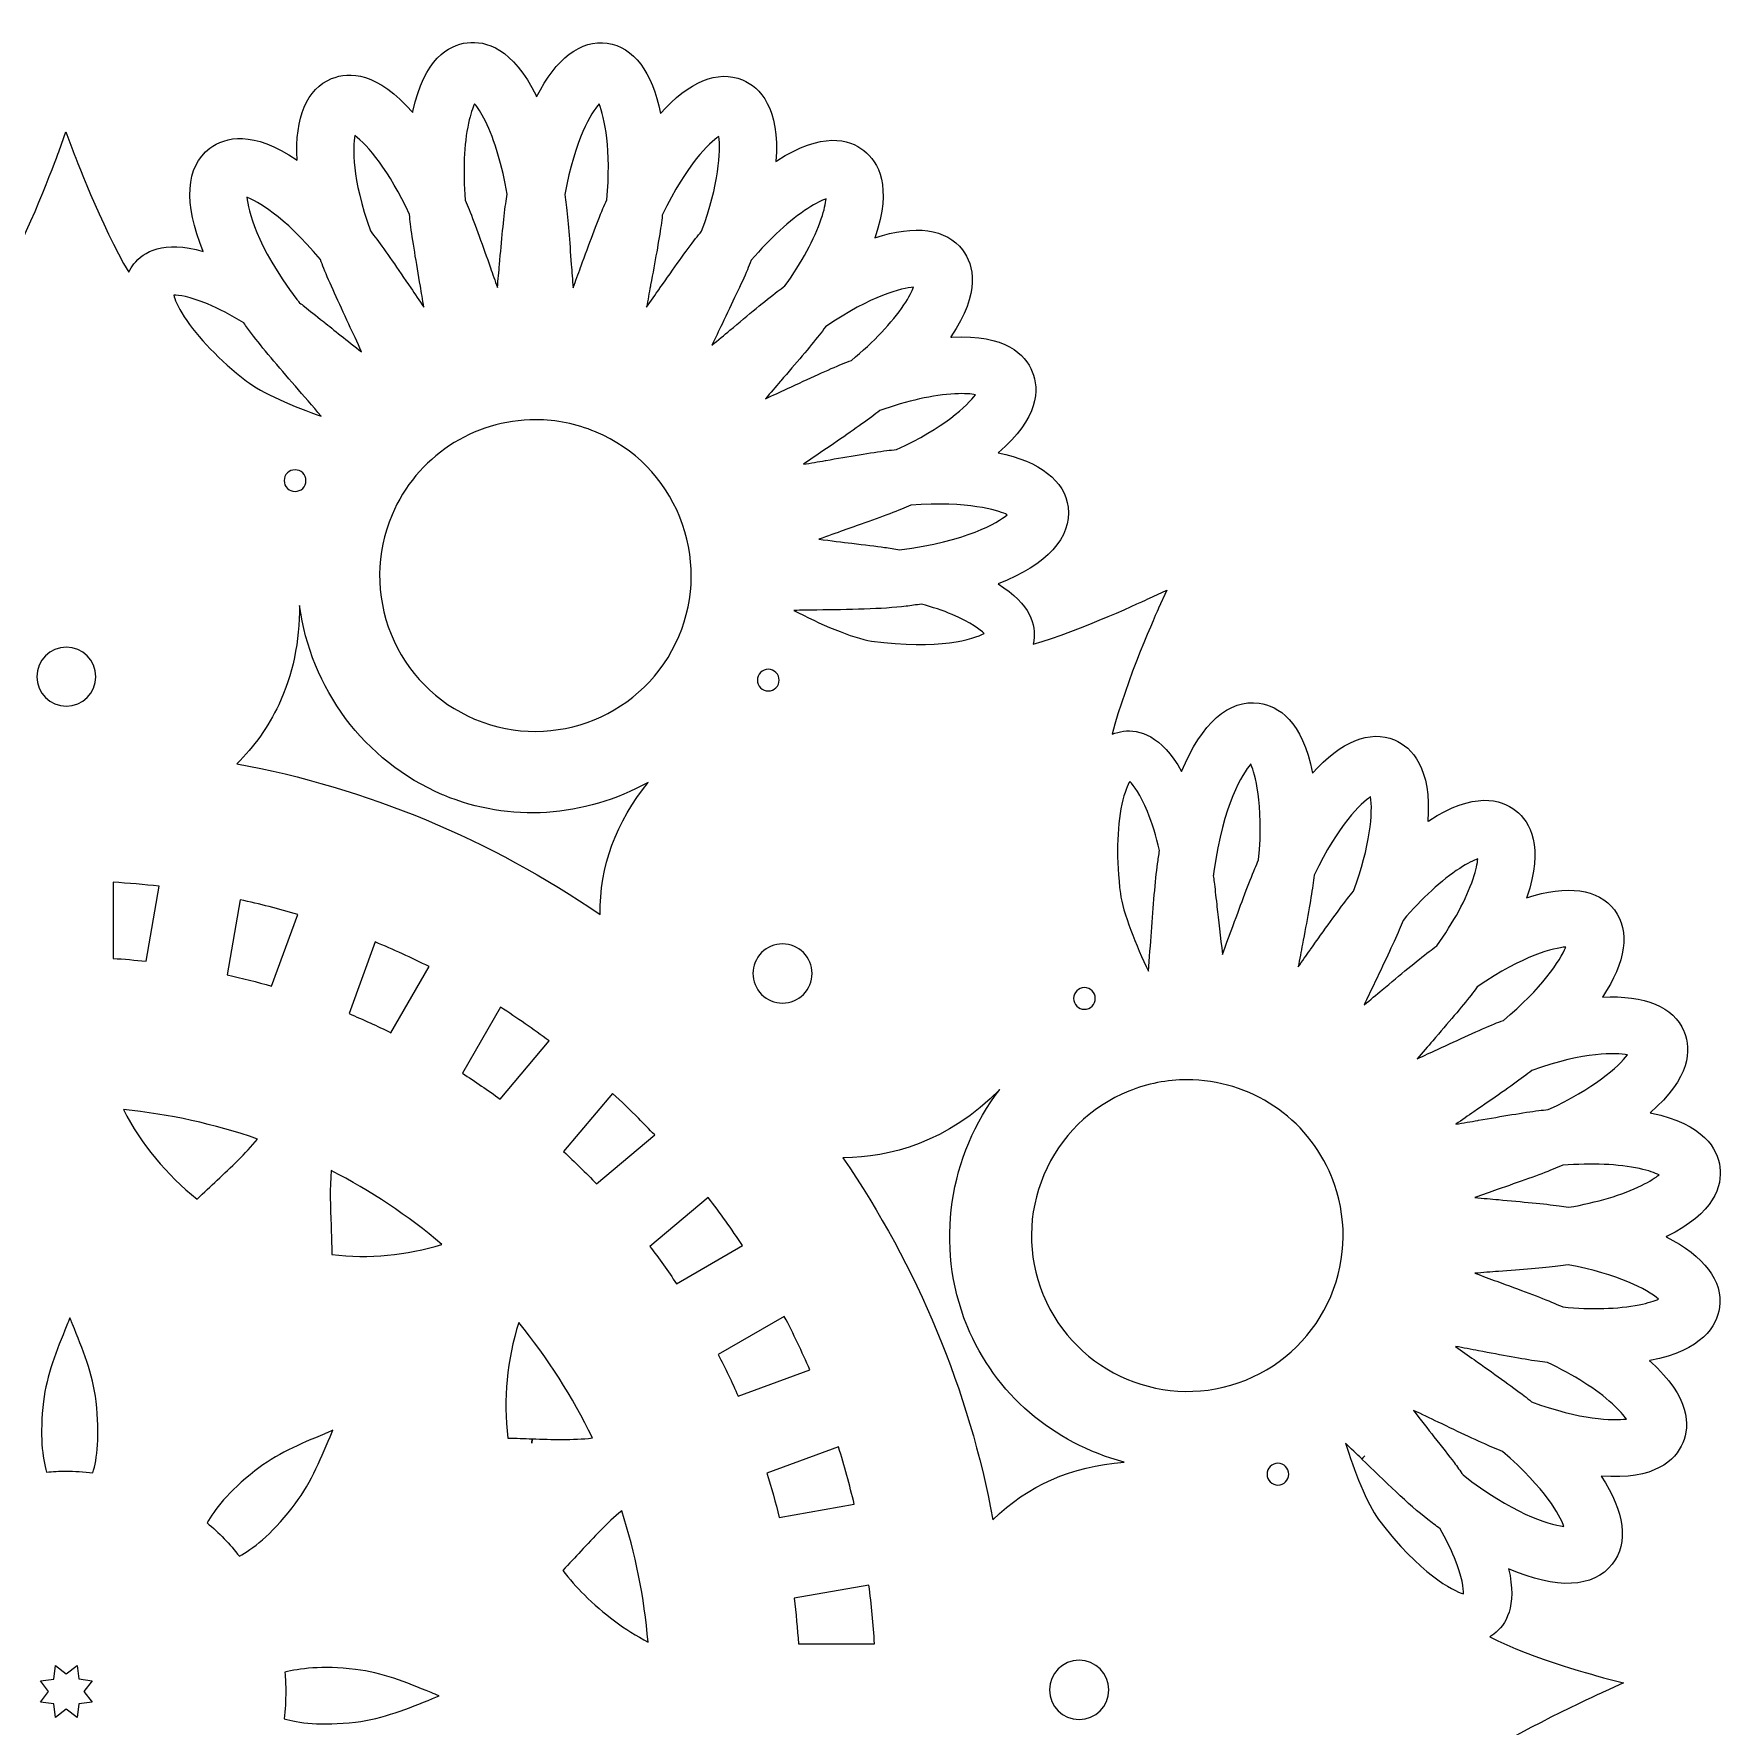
# Model space of a CAD drawing. Header units: millimetres. Extents: x 107 to 801, y -102 to 972.
# Drawn here: x 212.8 to 311.7, y 685.2 to 784.1 of the extents above; entities that cross this region are included whole.
import ezdxf

# ---------------------------------------------------------------- set-up
doc = ezdxf.new("R2010")
doc.units = ezdxf.units.MM
doc.header["$MEASUREMENT"] = 0
doc.layers.add('Layer 13 copy', color=7, linetype='Continuous')

msp = doc.modelspace()

# ---------------------------------------------------------------- linework, layer by layer
at = {"layer": 'Layer 13 copy', "lineweight": 0}
msp.add_lwpolyline([(216.248, 686.553), (215.464, 686.45), (215.36, 685.665), (214.732, 686.147), (214.104, 685.665), (214, 686.451), (213.216, 686.553), (213.699, 687.181), (213.216, 687.809), (214, 687.911), (214.104, 688.697), (214.731, 688.215), (215.36, 688.697), (215.464, 687.912), (216.248, 687.809), (215.765, 687.18), (216.248, 686.553)], dxfattribs=at)
for points, knots in [([(308.314, 713.771), (308.325, 713.777), (308.335, 713.782), (308.346, 713.787), (311.168, 715.171), (311.601, 716.754), (311.467, 717.839), (311.333, 718.923), (310.528, 720.353), (307.455, 721.009), (307.432, 721.014), (307.409, 721.019), (307.385, 721.024), (309.755, 723.068), (309.791, 724.712), (309.377, 725.752), (309.377, 725.752), (309.358, 725.801), (309.358, 725.801), (308.759, 727.226), (307.073, 727.921), (304.59, 727.782), (305.977, 729.846), (306.23, 731.645), (305.295, 732.883), (304.355, 734.129), (302.542, 734.376), (300.161, 733.594), (300.165, 733.606), (300.169, 733.617), (300.173, 733.629), (301.19, 736.604), (300.377, 738.029), (299.516, 738.701), (298.654, 739.373), (297.073, 739.816), (294.435, 738.105), (294.415, 738.092), (294.396, 738.079), (294.376, 738.066), (294.607, 741.201), (293.462, 742.387), (292.427, 742.826), (290.99, 743.434), (289.299, 742.743), (287.628, 740.878), (287.041, 743.97), (285.626, 744.819), (284.513, 744.974), (282.746, 745.223), (281.148, 743.809), (279.976, 740.986), (278.783, 743.114), (277.485, 743.451), (276.579, 743.339), (276.348, 743.31), (276.125, 743.25), (275.914, 743.159), (276.696, 746.251), (278.608, 750.492), (278.628, 750.537), (278.628, 750.537), (279.107, 751.596), (279.107, 751.596), (279.107, 751.596), (278.057, 751.098), (278.057, 751.098), (278.015, 751.078), (274.01, 749.185), (271.294, 748.433), (271.31, 748.504), (271.323, 748.575), (271.333, 748.647), (271.454, 749.508), (271.171, 750.756), (269.243, 751.953), (272.105, 753.08), (273.554, 754.661), (273.335, 756.436), (273.144, 757.985), (271.7, 759.105), (269.249, 759.619), (271.633, 761.673), (271.661, 763.322), (271.239, 764.364), (270.831, 765.376), (269.682, 766.551), (266.542, 766.389), (266.517, 766.387), (266.492, 766.386), (266.467, 766.385), (266.473, 766.393), (266.479, 766.402), (266.485, 766.411), (268.237, 769.02), (267.821, 770.608), (267.162, 771.481), (266.22, 772.727), (264.408, 772.974), (262.029, 772.193), (262.033, 772.204), (262.037, 772.215), (262.04, 772.226), (263.058, 775.201), (262.244, 776.627), (261.383, 777.299), (260.522, 777.971), (258.941, 778.414), (256.303, 776.703), (256.283, 776.69), (256.264, 776.677), (256.244, 776.664), (256.474, 779.799), (255.323, 780.987), (254.282, 781.428), (252.846, 782.029), (251.156, 781.333), (249.488, 779.467), (249.01, 781.907), (247.917, 783.358), (246.38, 783.572), (244.833, 783.788), (243.378, 782.68), (242.247, 780.444), (242.242, 780.455), (242.236, 780.466), (242.231, 780.477), (240.845, 783.304), (239.262, 783.735), (238.18, 783.599), (237.095, 783.466), (235.665, 782.661), (235.009, 779.586), (235.004, 779.563), (234.999, 779.539), (234.994, 779.516), (232.941, 781.896), (231.293, 781.925), (230.251, 781.503), (228.804, 780.918), (228.097, 779.233), (228.234, 776.733), (225.633, 778.504), (224.032, 778.104), (223.135, 777.427), (221.712, 776.353), (221.579, 774.223), (222.747, 771.398), (220.399, 772.06), (219.243, 771.38), (218.682, 770.661), (218.564, 770.511), (218.466, 770.35), (218.387, 770.178), (216.785, 772.858), (215.126, 777.246), (215.108, 777.292), (215.108, 777.292), (214.699, 778.381), (214.699, 778.381), (214.699, 778.381), (214.307, 777.286), (214.307, 777.286), (214.291, 777.241), (212.762, 772.995), (211.347, 770.518), (211.307, 770.582), (211.265, 770.644), (211.219, 770.704), (210.695, 771.399), (209.612, 772.081), (207.403, 771.564), (208.63, 774.385), (208.537, 776.527), (207.127, 777.628), (205.897, 778.588), (204.084, 778.358), (201.987, 776.989), (202.22, 780.127), (201.074, 781.313), (200.039, 781.752), (199.033, 782.178), (197.392, 782.197), (195.285, 779.862), (195.269, 779.843), (195.252, 779.825), (195.236, 779.806), (195.234, 779.817), (195.232, 779.827), (195.23, 779.837), (194.623, 782.922), (193.206, 783.75), (192.124, 783.901), (190.576, 784.12), (189.121, 783.012), (187.99, 780.774), (187.985, 780.785), (187.98, 780.796), (187.974, 780.806), (186.589, 783.63), (185.006, 784.063), (183.923, 783.928), (182.838, 783.794), (181.408, 782.989), (180.753, 779.915), (180.748, 779.892), (180.743, 779.869), (180.738, 779.845), (178.683, 782.227), (177.029, 782.252), (175.982, 781.827), (174.542, 781.236), (173.839, 779.549), (173.979, 777.05), (171.915, 778.438), (170.116, 778.69), (168.879, 777.755), (167.632, 776.815), (167.385, 775.003), (168.167, 772.621), (168.156, 772.625), (168.144, 772.629), (168.133, 772.633), (165.158, 773.651), (163.733, 772.837), (163.061, 771.976), (162.389, 771.115), (161.946, 769.534), (163.656, 766.896), (163.669, 766.876), (163.682, 766.856), (163.695, 766.836), (160.562, 767.068), (159.375, 765.922), (158.936, 764.887), (158.327, 763.45), (159.018, 761.759), (160.884, 760.089), (157.792, 759.501), (156.943, 758.087), (156.787, 756.973), (156.54, 755.207), (157.952, 753.608), (160.775, 752.436), (158.648, 751.244), (158.311, 749.946), (158.422, 749.04), (158.441, 748.892), (158.472, 748.746), (158.517, 748.605), (155.589, 749.336), (151.483, 751.154), (151.3, 751.235), (151.3, 751.235), (150.251, 751.704), (150.251, 751.704), (150.251, 751.704), (150.741, 750.664), (150.741, 750.664), (150.762, 750.621), (152.677, 746.536), (153.433, 743.728), (153.329, 743.757), (153.223, 743.779), (153.115, 743.794), (152.253, 743.917), (151.007, 743.634), (149.809, 741.704), (148.682, 744.563), (147.102, 746.013), (145.325, 745.796), (143.776, 745.604), (142.657, 744.16), (142.143, 741.71), (140.088, 744.094), (138.439, 744.122), (137.397, 743.7), (136.384, 743.29), (135.21, 742.143), (135.373, 739.003), (135.374, 738.978), (135.376, 738.953), (135.377, 738.928), (135.368, 738.934), (135.36, 738.94), (135.351, 738.945), (132.741, 740.698), (131.153, 740.282), (130.281, 739.623), (129.034, 738.681), (128.788, 736.87), (129.569, 734.49), (129.557, 734.494), (129.546, 734.497), (129.535, 734.501), (126.561, 735.518), (125.135, 734.705), (124.462, 733.843), (123.79, 732.981), (123.349, 731.401), (125.059, 728.764), (125.071, 728.744), (125.084, 728.724), (125.097, 728.704), (121.961, 728.933), (120.775, 727.784), (120.333, 726.743), (119.733, 725.306), (120.429, 723.617), (122.295, 721.949), (119.855, 721.47), (118.404, 720.377), (118.19, 718.841), (117.973, 717.294), (119.08, 715.839), (121.317, 714.707), (121.306, 714.702), (121.295, 714.697), (121.284, 714.691), (118.461, 713.307), (118.029, 711.724), (118.163, 710.64), (118.296, 709.556), (119.101, 708.125), (122.176, 707.469), (122.199, 707.464), (122.222, 707.459), (122.246, 707.454), (119.865, 705.401), (119.837, 703.753), (120.258, 702.711), (120.845, 701.263), (122.529, 700.556), (125.029, 700.695), (123.258, 698.093), (123.658, 696.493), (124.335, 695.596), (125.409, 694.172), (127.538, 694.04), (130.363, 695.208), (129.701, 692.86), (130.381, 691.704), (131.101, 691.142), (131.205, 691.061), (131.315, 690.989), (131.43, 690.926), (128.89, 689.468), (124.517, 687.974), (124.471, 687.958), (124.471, 687.958), (123.355, 687.58), (123.355, 687.58), (123.355, 687.58), (124.455, 687.157), (124.455, 687.157), (124.5, 687.139), (128.795, 685.481), (131.455, 683.919), (131.313, 683.853), (131.181, 683.773), (131.057, 683.68), (130.363, 683.156), (129.681, 682.073), (130.198, 679.864), (127.376, 681.092), (125.234, 680.999), (124.134, 679.588), (123.174, 678.357), (123.403, 676.544), (124.773, 674.448), (121.635, 674.68), (120.449, 673.535), (120.01, 672.499), (119.583, 671.493), (119.565, 669.852), (121.9, 667.746), (121.918, 667.73), (121.937, 667.713), (121.956, 667.696), (121.945, 667.694), (121.935, 667.692), (121.925, 667.69), (118.84, 667.084), (118.012, 665.667), (117.861, 664.584), (117.645, 663.037), (118.751, 661.581), (120.987, 660.451), (120.976, 660.446), (120.966, 660.44), (120.955, 660.435), (118.132, 659.051), (117.7, 657.468), (117.833, 656.383), (117.968, 655.299), (118.773, 653.868), (121.846, 653.213), (121.87, 653.208), (121.893, 653.203), (121.916, 653.198), (119.536, 651.144), (119.511, 649.49), (119.934, 648.442), (120.526, 647.002), (122.21, 646.3), (124.711, 646.439), (123.324, 644.376), (123.071, 642.577), (124.006, 641.339), (124.946, 640.093), (126.758, 639.846), (129.14, 640.628), (129.136, 640.616), (129.132, 640.605), (129.128, 640.593), (128.111, 637.619), (128.924, 636.193), (129.785, 635.521), (130.647, 634.849), (132.228, 634.407), (134.865, 636.117), (134.885, 636.13), (134.905, 636.143), (134.925, 636.156), (134.694, 633.021), (135.839, 631.835), (136.874, 631.396), (138.311, 630.788), (140.003, 631.479), (141.673, 633.344), (142.26, 630.253), (143.675, 629.403), (144.788, 629.248), (146.554, 628.999), (148.153, 630.411), (149.325, 633.236), (150.517, 631.11), (151.816, 630.773), (152.722, 630.883), (152.871, 630.901), (153.016, 630.933), (153.158, 630.978), (152.397, 628.069), (150.503, 624.031), (150.483, 623.988), (150.483, 623.988), (149.981, 622.927), (149.981, 622.927), (149.981, 622.927), (151.048, 623.42), (151.048, 623.42), (151.091, 623.44), (155.145, 625.31), (158.111, 626.105), (158.041, 625.933), (157.993, 625.756), (157.968, 625.575), (157.847, 624.714), (158.131, 623.466), (160.058, 622.269), (157.196, 621.142), (155.746, 619.561), (155.966, 617.786), (156.157, 616.237), (157.601, 615.118), (160.052, 614.603), (157.668, 612.549), (157.64, 610.9), (158.061, 609.858), (158.471, 608.844), (159.618, 607.668), (162.759, 607.833), (162.784, 607.835), (162.809, 607.836), (162.834, 607.838), (162.828, 607.829), (162.822, 607.82), (162.816, 607.811), (161.064, 605.202), (161.48, 603.614), (162.138, 602.741), (163.079, 601.495), (164.892, 601.248), (167.272, 602.029), (167.269, 602.018), (167.265, 602.007), (167.261, 601.996), (166.243, 599.021), (167.057, 597.595), (167.918, 596.923), (168.78, 596.252), (170.361, 595.81), (172.999, 597.519), (173.018, 597.532), (173.038, 597.545), (173.057, 597.558), (172.827, 594.423), (173.979, 593.235), (175.019, 592.794), (176.455, 592.194), (178.145, 592.89), (179.813, 594.755), (180.291, 592.315), (181.384, 590.864), (182.92, 590.65), (184.466, 590.432), (185.922, 591.539), (187.054, 593.777), (187.06, 593.766), (187.065, 593.756), (187.07, 593.745), (188.456, 590.919), (190.04, 590.486), (191.121, 590.623), (192.206, 590.756), (193.636, 591.561), (194.292, 594.636), (194.297, 594.659), (194.302, 594.682), (194.307, 594.706), (196.361, 592.324), (198.009, 592.297), (199.05, 592.719), (200.497, 593.304), (201.204, 594.989), (201.067, 597.489), (203.667, 595.719), (205.268, 596.119), (206.166, 596.796), (207.589, 597.869), (207.722, 599.999), (206.554, 602.824), (208.901, 602.162), (210.057, 602.841), (210.619, 603.561), (210.739, 603.714), (210.839, 603.879), (210.918, 604.054), (212.432, 601.447), (213.956, 597.241), (213.972, 597.196), (213.972, 597.196), (214.37, 596.094), (214.37, 596.094), (214.37, 596.094), (214.774, 597.194), (214.774, 597.194), (214.79, 597.238), (216.317, 601.372), (217.813, 603.985), (217.884, 603.817), (217.974, 603.661), (218.081, 603.518), (218.605, 602.823), (219.688, 602.142), (221.898, 602.658), (220.671, 599.838), (220.764, 597.695), (222.174, 596.594), (223.405, 595.634), (225.218, 595.864), (227.314, 597.234), (227.082, 594.095), (228.228, 592.909), (229.263, 592.47), (230.269, 592.045), (231.911, 592.026), (234.015, 594.36), (234.032, 594.379), (234.049, 594.397), (234.065, 594.416), (234.068, 594.406), (234.069, 594.396), (234.071, 594.385), (234.677, 591.301), (236.095, 590.473), (237.177, 590.321), (238.721, 590.107), (240.18, 591.212), (241.311, 593.448), (241.316, 593.437), (241.321, 593.426), (241.327, 593.415), (242.6, 590.818), (244.048, 590.273), (245.039, 590.273), (245.156, 590.273), (245.269, 590.281), (245.378, 590.294), (246.463, 590.428), (247.893, 591.234), (248.548, 594.306), (248.553, 594.33), (248.558, 594.353), (248.563, 594.377), (250.617, 591.997), (252.271, 591.971), (253.319, 592.395), (254.759, 592.986), (255.462, 594.673), (255.322, 597.172), (257.386, 595.784), (259.185, 595.531), (260.422, 596.467), (261.669, 597.407), (261.915, 599.219), (261.134, 601.6), (261.145, 601.596), (261.157, 601.592), (261.168, 601.589), (264.145, 600.571), (265.57, 601.385), (266.24, 602.246), (266.913, 603.108), (267.355, 604.688), (265.645, 607.326), (265.632, 607.346), (265.619, 607.366), (265.606, 607.386), (268.739, 607.156), (269.926, 608.3), (270.365, 609.334), (270.974, 610.771), (270.283, 612.463), (268.417, 614.134), (271.509, 614.721), (272.358, 616.135), (272.513, 617.249), (272.761, 619.015), (271.349, 620.614), (268.526, 621.786), (270.654, 622.979), (270.991, 624.276), (270.878, 625.182), (270.85, 625.416), (270.788, 625.641), (270.696, 625.855), (273.685, 625.073), (277.806, 623.191), (277.85, 623.171), (277.85, 623.171), (278.915, 622.682), (278.915, 622.682), (278.915, 622.682), (278.413, 623.741), (278.413, 623.741), (278.394, 623.783), (276.541, 627.721), (275.762, 630.531), (275.901, 630.482), (276.042, 630.448), (276.186, 630.428), (277.047, 630.308), (278.295, 630.591), (279.492, 632.519), (280.619, 629.657), (282.198, 628.208), (283.976, 628.426), (285.525, 628.617), (286.644, 630.062), (287.158, 632.512), (289.212, 630.128), (290.862, 630.1), (291.904, 630.522), (292.917, 630.932), (294.091, 632.08), (293.928, 635.219), (293.927, 635.244), (293.925, 635.269), (293.924, 635.294), (293.933, 635.288), (293.941, 635.283), (293.95, 635.277), (296.561, 633.524), (298.148, 633.941), (299.02, 634.599), (300.266, 635.541), (300.513, 637.352), (299.732, 639.733), (299.743, 639.729), (299.755, 639.725), (299.766, 639.721), (302.741, 638.704), (304.166, 639.517), (304.839, 640.379), (305.51, 641.241), (305.952, 642.821), (304.242, 645.459), (304.229, 645.478), (304.216, 645.498), (304.203, 645.518), (307.338, 645.288), (308.527, 646.44), (308.968, 647.48), (309.568, 648.916), (308.872, 650.606), (307.006, 652.273), (309.447, 652.752), (310.897, 653.845), (311.111, 655.381), (311.328, 656.928), (310.221, 658.383), (307.984, 659.515), (307.995, 659.52), (308.006, 659.525), (308.017, 659.531), (310.839, 660.915), (311.272, 662.498), (311.138, 663.581), (311.005, 664.666), (310.201, 666.097), (307.125, 666.753), (307.102, 666.758), (307.079, 666.763), (307.056, 666.768), (309.437, 668.821), (309.464, 670.469), (309.042, 671.511), (308.457, 672.958), (306.773, 673.665), (304.272, 673.527), (306.043, 676.129), (305.643, 677.729), (304.966, 678.627), (303.893, 680.05), (301.763, 680.182), (298.938, 679.014), (299.6, 681.363), (298.92, 682.518), (298.201, 683.08), (297.997, 683.239), (297.774, 683.362), (297.534, 683.45), (300.277, 685.151), (304.681, 687.167), (304.728, 687.188), (304.728, 687.188), (305.821, 687.686), (305.821, 687.686), (305.821, 687.686), (304.659, 687.989), (304.659, 687.989), (304.614, 688), (300.466, 689.085), (298.004, 690.382), (298.087, 690.431), (298.167, 690.484), (298.244, 690.542), (298.939, 691.067), (299.62, 692.149), (299.103, 694.358), (301.925, 693.131), (304.067, 693.224), (305.167, 694.635), (306.128, 695.866), (305.898, 697.678), (304.528, 699.775), (307.665, 699.543), (308.853, 700.688), (309.291, 701.723), (309.718, 702.729), (309.736, 704.37), (307.401, 706.476), (307.383, 706.492), (307.364, 706.509), (307.345, 706.526), (307.355, 706.528), (307.366, 706.53), (307.376, 706.532), (310.462, 707.138), (311.289, 708.556), (311.44, 709.638), (311.656, 711.185), (310.55, 712.641), (308.314, 713.771)], [0, 0, 0, 0, 1, 1, 1, 2, 2, 2, 3, 3, 3, 4, 4, 4, 5, 5, 5, 6, 6, 6, 7, 7, 7, 8, 8, 8, 9, 9, 9, 10, 10, 10, 11, 11, 11, 12, 12, 12, 13, 13, 13, 14, 14, 14, 15, 15, 15, 16, 16, 16, 17, 17, 17, 18, 18, 18, 19, 19, 19, 20, 20, 20, 21, 21, 21, 22, 22, 22, 23, 23, 23, 24, 24, 24, 25, 25, 25, 26, 26, 26, 27, 27, 27, 28, 28, 28, 29, 29, 29, 30, 30, 30, 31, 31, 31, 32, 32, 32, 33, 33, 33, 34, 34, 34, 35, 35, 35, 36, 36, 36, 37, 37, 37, 38, 38, 38, 39, 39, 39, 40, 40, 40, 41, 41, 41, 42, 42, 42, 43, 43, 43, 44, 44, 44, 45, 45, 45, 46, 46, 46, 47, 47, 47, 48, 48, 48, 49, 49, 49, 50, 50, 50, 51, 51, 51, 52, 52, 52, 53, 53, 53, 54, 54, 54, 55, 55, 55, 56, 56, 56, 57, 57, 57, 58, 58, 58, 59, 59, 59, 60, 60, 60, 61, 61, 61, 62, 62, 62, 63, 63, 63, 64, 64, 64, 65, 65, 65, 66, 66, 66, 67, 67, 67, 68, 68, 68, 69, 69, 69, 70, 70, 70, 71, 71, 71, 72, 72, 72, 73, 73, 73, 74, 74, 74, 75, 75, 75, 76, 76, 76, 77, 77, 77, 78, 78, 78, 79, 79, 79, 80, 80, 80, 81, 81, 81, 82, 82, 82, 83, 83, 83, 84, 84, 84, 85, 85, 85, 86, 86, 86, 87, 87, 87, 88, 88, 88, 89, 89, 89, 90, 90, 90, 91, 91, 91, 92, 92, 92, 93, 93, 93, 94, 94, 94, 95, 95, 95, 96, 96, 96, 97, 97, 97, 98, 98, 98, 99, 99, 99, 100, 100, 100, 101, 101, 101, 102, 102, 102, 103, 103, 103, 104, 104, 104, 105, 105, 105, 106, 106, 106, 107, 107, 107, 108, 108, 108, 109, 109, 109, 110, 110, 110, 111, 111, 111, 112, 112, 112, 113, 113, 113, 114, 114, 114, 115, 115, 115, 116, 116, 116, 117, 117, 117, 118, 118, 118, 119, 119, 119, 120, 120, 120, 121, 121, 121, 122, 122, 122, 123, 123, 123, 124, 124, 124, 125, 125, 125, 126, 126, 126, 127, 127, 127, 128, 128, 128, 129, 129, 129, 130, 130, 130, 131, 131, 131, 132, 132, 132, 133, 133, 133, 134, 134, 134, 135, 135, 135, 136, 136, 136, 137, 137, 137, 138, 138, 138, 139, 139, 139, 140, 140, 140, 141, 141, 141, 142, 142, 142, 143, 143, 143, 144, 144, 144, 145, 145, 145, 146, 146, 146, 147, 147, 147, 148, 148, 148, 149, 149, 149, 150, 150, 150, 151, 151, 151, 152, 152, 152, 153, 153, 153, 154, 154, 154, 155, 155, 155, 156, 156, 156, 157, 157, 157, 158, 158, 158, 159, 159, 159, 160, 160, 160, 161, 161, 161, 162, 162, 162, 163, 163, 163, 164, 164, 164, 165, 165, 165, 166, 166, 166, 167, 167, 167, 168, 168, 168, 169, 169, 169, 170, 170, 170, 171, 171, 171, 172, 172, 172, 173, 173, 173, 174, 174, 174, 175, 175, 175, 176, 176, 176, 177, 177, 177, 178, 178, 178, 179, 179, 179, 180, 180, 180, 181, 181, 181, 182, 182, 182, 183, 183, 183, 184, 184, 184, 185, 185, 185, 186, 186, 186, 187, 187, 187, 188, 188, 188, 189, 189, 189, 190, 190, 190, 191, 191, 191, 192, 192, 192, 193, 193, 193, 194, 194, 194, 195, 195, 195, 196, 196, 196, 197, 197, 197, 198, 198, 198, 199, 199, 199, 200, 200, 200, 201, 201, 201, 202, 202, 202, 203, 203, 203, 204, 204, 204, 205, 205, 205, 206, 206, 206, 207, 207, 207, 208, 208, 208, 209, 209, 209, 210, 210, 210, 211, 211, 211, 212, 212, 212, 213, 213, 213, 214, 214, 214, 215, 215, 215, 216, 216, 216, 217, 217, 217, 218, 218, 218, 219, 219, 219, 220, 220, 220, 221, 221, 221, 222, 222, 222, 223, 223, 223, 224, 224, 224, 225, 225, 225, 226, 226, 226, 227, 227, 227, 228, 228, 228, 229, 229, 229, 230, 230, 230, 231, 231, 231, 232, 232, 232, 233, 233, 233, 234, 234, 234, 235, 235, 235, 236, 236, 236, 237, 237, 237, 238, 238, 238, 239, 239, 239, 240, 240, 240, 241, 241, 241, 242, 242, 242, 243, 243, 243, 244, 244, 244, 245, 245, 245, 246, 246, 246, 247, 247, 247, 248, 248, 248, 249, 249, 249, 250, 250, 250, 251, 251, 251, 252, 252, 252, 253, 253, 253, 254, 254, 254, 255, 255, 255, 256, 256, 256, 257, 257, 257, 258, 258, 258, 258]), ([(238.259, 778.892), (238.375, 779.438), (238.508, 779.801), (238.619, 780.035), (238.777, 779.84), (239, 779.517), (239.247, 779.014), (239.797, 777.892), (240.237, 776.415), (240.521, 774.741), (240.49, 774.557), (240.462, 774.373), (240.436, 774.189), (240.316, 773.33), (240.199, 772.026), (240.074, 770.631), (240.036, 770.213), (239.994, 769.753), (239.951, 769.293), (239.811, 769.687), (239.672, 770.08), (239.544, 770.443), (239.119, 771.643), (238.639, 773.004), (238.297, 773.848), (238.222, 774.033), (238.145, 774.218), (238.065, 774.401), (237.929, 776.107), (237.996, 777.659), (238.259, 778.892)], [0, 0, 0, 0, 1, 1, 1, 2, 2, 2, 3, 3, 3, 4, 4, 4, 5, 5, 5, 6, 6, 6, 7, 7, 7, 8, 8, 8, 9, 9, 9, 10, 10, 10, 10]), ([(245.895, 780.026), (246.226, 779.244), (246.626, 777.309), (246.351, 774.413), (246.274, 774.242), (246.198, 774.07), (246.125, 773.898), (245.779, 773.082), (245.308, 771.797), (244.852, 770.555), (244.852, 770.555), (244.815, 770.454), (244.815, 770.454), (244.678, 770.082), (244.529, 769.675), (244.378, 769.268), (244.341, 769.735), (244.305, 770.204), (244.273, 770.636), (244.171, 771.992), (244.075, 773.273), (243.97, 774.12), (243.946, 774.322), (243.918, 774.521), (243.888, 774.719), (244.488, 778), (245.46, 779.495), (245.895, 780.026)], [0, 0, 0, 0, 1, 1, 1, 2, 2, 2, 3, 3, 3, 4, 4, 4, 5, 5, 5, 6, 6, 6, 7, 7, 7, 8, 8, 8, 9, 9, 9, 9]), ([(231.604, 778.177), (232.351, 777.628), (233.632, 776.122), (234.807, 773.549), (234.825, 773.366), (234.844, 773.182), (234.867, 772.998), (234.977, 772.105), (235.214, 770.716), (235.443, 769.368), (235.506, 768.999), (235.579, 768.574), (235.651, 768.139), (235.388, 768.522), (235.125, 768.908), (234.885, 769.26), (234.885, 769.26), (234.885, 769.26), (234.885, 769.26), (234.121, 770.379), (233.401, 771.437), (232.889, 772.113), (232.768, 772.275), (232.644, 772.435), (232.518, 772.593), (231.411, 775.698), (231.498, 777.492), (231.604, 778.177)], [0, 0, 0, 0, 1, 1, 1, 2, 2, 2, 3, 3, 3, 4, 4, 4, 5, 5, 5, 6, 6, 6, 7, 7, 7, 8, 8, 8, 9, 9, 9, 9]), ([(248.9, 769.365), (248.9, 769.365), (248.914, 769.44), (248.914, 769.44), (249.165, 770.792), (249.403, 772.069), (249.521, 772.918), (249.549, 773.118), (249.575, 773.319), (249.598, 773.52), (251.026, 776.532), (252.352, 777.724), (252.909, 778.123), (253.027, 777.284), (252.912, 775.309), (251.895, 772.582), (251.778, 772.438), (251.66, 772.293), (251.544, 772.145), (251.011, 771.461), (250.262, 770.397), (249.46, 769.258), (249.46, 769.258), (249.425, 769.207), (249.425, 769.207), (249.191, 768.875), (248.934, 768.51), (248.675, 768.145), (248.751, 768.562), (248.828, 768.979), (248.9, 769.365)], [0, 0, 0, 0, 1, 1, 1, 2, 2, 2, 3, 3, 3, 4, 4, 4, 5, 5, 5, 6, 6, 6, 7, 7, 7, 8, 8, 8, 9, 9, 9, 10, 10, 10, 10]), ([(225.37, 774.535), (225.816, 774.348), (227.435, 773.539), (229.592, 770.926), (229.658, 770.752), (229.725, 770.578), (229.795, 770.406), (230.119, 769.604), (230.672, 768.411), (231.258, 767.146), (231.488, 766.65), (231.753, 766.077), (232.006, 765.522), (231.194, 766.151), (230.335, 766.84), (229.814, 767.258), (229.814, 767.258), (229.769, 767.294), (229.769, 767.294), (229.331, 767.644), (228.949, 767.951), (228.669, 768.17), (228.571, 768.246), (228.471, 768.322), (228.371, 768.397), (228.371, 768.397), (228.355, 768.419), (228.355, 768.419), (228.31, 768.475), (228.265, 768.531), (228.22, 768.591), (225.803, 771.795), (225.368, 773.817), (225.295, 774.565), (225.32, 774.555), (225.345, 774.545), (225.37, 774.535)], [0, 0, 0, 0, 1, 1, 1, 2, 2, 2, 3, 3, 3, 4, 4, 4, 5, 5, 5, 6, 6, 6, 7, 7, 7, 8, 8, 8, 9, 9, 9, 10, 10, 10, 11, 11, 11, 12, 12, 12, 12]), ([(254.571, 770.319), (254.649, 770.504), (254.725, 770.689), (254.799, 770.876), (255.909, 772.179), (257.054, 773.229), (258.111, 773.914), (258.58, 774.218), (258.931, 774.382), (259.175, 774.469), (259.15, 774.212), (259.077, 773.831), (258.896, 773.302), (258.491, 772.118), (257.757, 770.762), (256.774, 769.379), (256.623, 769.27), (256.473, 769.16), (256.325, 769.049), (255.638, 768.53), (254.633, 767.691), (253.55, 766.787), (253.22, 766.512), (252.858, 766.209), (252.495, 765.909), (252.696, 766.332), (252.901, 766.757), (253.09, 767.149), (253.68, 768.375), (254.238, 769.533), (254.571, 770.319)], [0, 0, 0, 0, 1, 1, 1, 2, 2, 2, 3, 3, 3, 4, 4, 4, 5, 5, 5, 6, 6, 6, 7, 7, 7, 8, 8, 8, 9, 9, 9, 10, 10, 10, 10]), ([(264.293, 769.311), (264.203, 769.076), (264.035, 768.724), (263.726, 768.264), (263.028, 767.225), (261.968, 766.104), (260.657, 765.021), (260.486, 764.956), (260.314, 764.89), (260.142, 764.82), (259.349, 764.499), (258.174, 763.956), (256.928, 763.379), (256.928, 763.379), (256.882, 763.358), (256.882, 763.358), (256.491, 763.177), (256.061, 762.977), (255.63, 762.78), (255.927, 763.128), (256.225, 763.475), (256.496, 763.79), (256.496, 763.79), (256.526, 763.824), (256.526, 763.824), (257.414, 764.856), (258.252, 765.83), (258.777, 766.502), (258.901, 766.661), (259.021, 766.821), (259.14, 766.982), (261.86, 768.861), (263.607, 769.239), (264.293, 769.311)], [0, 0, 0, 0, 1, 1, 1, 2, 2, 2, 3, 3, 3, 4, 4, 4, 5, 5, 5, 6, 6, 6, 7, 7, 7, 8, 8, 8, 9, 9, 9, 10, 10, 10, 11, 11, 11, 11]), ([(222.999, 768.324), (223.667, 768.045), (224.377, 767.671), (225.111, 767.213), (225.26, 767.003), (225.412, 766.795), (225.567, 766.589), (226.18, 765.776), (227.161, 764.641), (228.113, 763.539), (228.113, 763.539), (228.136, 763.512), (228.136, 763.512), (228.603, 762.972), (229.151, 762.338), (229.631, 761.762), (228.125, 762.285), (226.106, 763.156), (225.268, 763.81), (223.706, 765.028), (222.413, 766.366), (221.627, 767.579), (221.225, 768.199), (221.072, 768.611), (221.015, 768.844), (221.298, 768.843), (221.926, 768.772), (222.999, 768.324)], [0, 0, 0, 0, 1, 1, 1, 2, 2, 2, 3, 3, 3, 4, 4, 4, 5, 5, 5, 6, 6, 6, 7, 7, 7, 8, 8, 8, 9, 9, 9, 9]), ([(266.714, 763.069), (267.28, 763.099), (267.671, 763.062), (267.922, 763.016), (267.445, 762.389), (266.07, 761.079), (263.294, 759.811), (263.107, 759.792), (262.92, 759.772), (262.734, 759.748), (261.843, 759.639), (260.482, 759.402), (259.165, 759.173), (259.165, 759.173), (259.121, 759.165), (259.121, 759.165), (258.723, 759.096), (258.287, 759.02), (257.848, 758.946), (258.237, 759.213), (258.63, 759.481), (258.993, 759.729), (260.113, 760.493), (261.172, 761.214), (261.85, 761.726), (262.01, 761.847), (262.167, 761.97), (262.322, 762.093), (263.935, 762.667), (265.453, 763.004), (266.714, 763.069)], [0, 0, 0, 0, 1, 1, 1, 2, 2, 2, 3, 3, 3, 4, 4, 4, 5, 5, 5, 6, 6, 6, 7, 7, 7, 8, 8, 8, 9, 9, 9, 10, 10, 10, 10]), ([(242.196, 761.55), (243.398, 761.55), (244.573, 761.314), (245.686, 760.849), (245.686, 760.849), (245.731, 760.83), (245.731, 760.83), (247.972, 759.88), (249.709, 758.115), (250.622, 755.859), (251.535, 753.602), (251.515, 751.126), (250.566, 748.885), (248.615, 744.282), (243.277, 742.103), (238.666, 744.03), (238.666, 744.03), (238.62, 744.05), (238.62, 744.05), (236.38, 744.999), (234.643, 746.765), (233.729, 749.021), (232.816, 751.277), (232.836, 753.754), (233.786, 755.995), (235.215, 759.369), (238.517, 761.55), (242.196, 761.55)], [0, 0, 0, 0, 1, 1, 1, 2, 2, 2, 3, 3, 3, 4, 4, 4, 5, 5, 5, 6, 6, 6, 7, 7, 7, 8, 8, 8, 9, 9, 9, 9]), ([(227.663, 758.443), (227.902, 758.682), (228.324, 758.683), (228.564, 758.442), (228.684, 758.322), (228.751, 758.162), (228.751, 757.992), (228.751, 757.821), (228.685, 757.661), (228.565, 757.541), (228.329, 757.306), (227.9, 757.306), (227.663, 757.541), (227.415, 757.79), (227.415, 758.195), (227.663, 758.443)], [0, 0, 0, 0, 1, 1, 1, 2, 2, 2, 3, 3, 3, 4, 4, 4, 5, 5, 5, 5]), ([(269.671, 756.044), (269.709, 756.028), (269.744, 756.012), (269.777, 755.997), (269.191, 755.531), (267.444, 754.44), (263.482, 753.947), (263.188, 754), (262.892, 754.048), (262.597, 754.089), (262.109, 754.157), (261.432, 754.239), (260.691, 754.329), (260.136, 754.396), (259.443, 754.48), (258.759, 754.569), (259.26, 754.749), (259.773, 754.93), (260.235, 755.093), (260.235, 755.093), (260.27, 755.106), (260.27, 755.106), (261.564, 755.563), (262.786, 755.995), (263.583, 756.318), (263.769, 756.393), (263.954, 756.471), (264.138, 756.55), (267.499, 756.822), (269.221, 756.232), (269.671, 756.044)], [0, 0, 0, 0, 1, 1, 1, 2, 2, 2, 3, 3, 3, 4, 4, 4, 5, 5, 5, 6, 6, 6, 7, 7, 7, 8, 8, 8, 9, 9, 9, 10, 10, 10, 10]), ([(228.378, 750.686), (229.01, 745.89), (232.138, 741.577), (236.746, 739.624), (236.746, 739.624), (236.809, 739.597), (236.809, 739.597), (240.67, 737.984), (245.021, 738.282), (248.773, 740.347), (246.884, 738.025), (245.938, 735.434), (245.954, 732.616), (239.598, 736.998), (232.271, 740.04), (224.705, 741.439), (225.724, 742.438), (226.548, 743.597), (227.156, 744.89), (227.156, 744.89), (227.156, 744.89), (227.156, 744.89), (227.974, 746.631), (228.382, 748.57), (228.378, 750.686)], [0, 0, 0, 0, 1, 1, 1, 2, 2, 2, 3, 3, 3, 4, 4, 4, 5, 5, 5, 6, 6, 6, 7, 7, 7, 8, 8, 8, 8]), ([(257.297, 750.403), (257.738, 750.412), (258.203, 750.418), (258.639, 750.424), (260.443, 750.448), (262.488, 750.476), (263.857, 750.645), (264.144, 750.68), (264.444, 750.723), (264.752, 750.772), (265.409, 750.594), (266.014, 750.39), (266.55, 750.166), (267.697, 749.687), (268.209, 749.266), (268.416, 749.05), (267.851, 748.748), (265.792, 748.06), (261.831, 748.613), (260.74, 748.765), (258.72, 749.652), (257.297, 750.403)], [0, 0, 0, 0, 1, 1, 1, 2, 2, 2, 3, 3, 3, 4, 4, 4, 5, 5, 5, 6, 6, 6, 7, 7, 7, 7]), ([(214.735, 748.258), (215.688, 748.258), (216.464, 747.482), (216.464, 746.528), (216.464, 745.575), (215.688, 744.799), (214.735, 744.799), (213.781, 744.799), (213.005, 745.575), (213.005, 746.528), (213.005, 747.482), (213.781, 748.258), (214.735, 748.258)], [0, 0, 0, 0, 1, 1, 1, 2, 2, 2, 3, 3, 3, 4, 4, 4, 4]), ([(255.344, 746.773), (255.464, 746.893), (255.623, 746.959), (255.794, 746.959), (255.965, 746.959), (256.125, 746.893), (256.245, 746.773), (256.493, 746.524), (256.494, 746.12), (256.245, 745.872), (256.009, 745.636), (255.579, 745.636), (255.344, 745.872), (255.095, 746.12), (255.095, 746.525), (255.344, 746.773)], [0, 0, 0, 0, 1, 1, 1, 2, 2, 2, 3, 3, 3, 4, 4, 4, 5, 5, 5, 5]), ([(281.836, 734.934), (281.844, 734.999), (281.851, 735.065), (281.86, 735.131), (282.416, 739.106), (283.539, 740.843), (284.016, 741.423), (284.027, 741.4), (284.037, 741.375), (284.048, 741.349), (284.232, 740.901), (284.804, 739.183), (284.482, 735.813), (284.405, 735.642), (284.33, 735.472), (284.258, 735.301), (283.92, 734.504), (283.468, 733.272), (282.99, 731.968), (282.801, 731.454), (282.583, 730.859), (282.367, 730.283), (282.24, 731.286), (282.123, 732.353), (282.045, 733.063), (282.045, 733.063), (282.028, 733.212), (282.028, 733.212), (281.971, 733.73), (281.921, 734.184), (281.88, 734.515), (281.865, 734.639), (281.848, 734.763), (281.831, 734.888), (281.831, 734.888), (281.836, 734.934), (281.836, 734.934)], [0, 0, 0, 0, 1, 1, 1, 2, 2, 2, 3, 3, 3, 4, 4, 4, 5, 5, 5, 6, 6, 6, 7, 7, 7, 8, 8, 8, 9, 9, 9, 10, 10, 10, 11, 11, 11, 12, 12, 12, 12]), ([(276.483, 739.077), (276.638, 739.804), (276.822, 740.201), (276.946, 740.404), (277.176, 740.169), (277.569, 739.636), (277.98, 738.634), (278.254, 737.964), (278.493, 737.198), (278.688, 736.355), (278.644, 736.102), (278.605, 735.847), (278.569, 735.591), (278.569, 735.591), (278.569, 735.591), (278.569, 735.591), (278.429, 734.592), (278.319, 733.082), (278.211, 731.61), (278.158, 730.893), (278.097, 730.05), (278.03, 729.304), (277.335, 730.738), (276.522, 732.783), (276.392, 733.838), (276.149, 735.805), (276.182, 737.666), (276.483, 739.077)], [0, 0, 0, 0, 1, 1, 1, 2, 2, 2, 3, 3, 3, 4, 4, 4, 5, 5, 5, 6, 6, 6, 7, 7, 7, 8, 8, 8, 9, 9, 9, 9]), ([(287.044, 730.878), (287.296, 732.214), (287.535, 733.476), (287.653, 734.321), (287.681, 734.521), (287.706, 734.721), (287.73, 734.921), (289.143, 737.902), (290.473, 739.108), (291.032, 739.516), (291.172, 738.6), (291.013, 736.63), (290.024, 733.98), (289.908, 733.838), (289.791, 733.694), (289.677, 733.547), (289.12, 732.834), (288.306, 731.685), (287.519, 730.575), (287.519, 730.575), (287.49, 730.534), (287.49, 730.534), (287.273, 730.228), (287.036, 729.893), (286.796, 729.557), (286.88, 730.011), (286.966, 730.465), (287.044, 730.878)], [0, 0, 0, 0, 1, 1, 1, 2, 2, 2, 3, 3, 3, 4, 4, 4, 5, 5, 5, 6, 6, 6, 7, 7, 7, 8, 8, 8, 9, 9, 9, 9]), ([(292.703, 731.722), (292.782, 731.906), (292.857, 732.092), (292.931, 732.278), (294.041, 733.581), (295.186, 734.631), (296.243, 735.317), (296.711, 735.62), (297.062, 735.783), (297.306, 735.87), (297.28, 735.62), (297.209, 735.234), (297.028, 734.704), (296.624, 733.521), (295.891, 732.166), (294.907, 730.782), (294.756, 730.673), (294.606, 730.563), (294.457, 730.451), (293.764, 729.928), (292.762, 729.091), (291.701, 728.206), (291.374, 727.933), (291.014, 727.632), (290.652, 727.333), (290.836, 727.72), (291.022, 728.109), (291.196, 728.474), (291.767, 729.669), (292.357, 730.904), (292.703, 731.722)], [0, 0, 0, 0, 1, 1, 1, 2, 2, 2, 3, 3, 3, 4, 4, 4, 5, 5, 5, 6, 6, 6, 7, 7, 7, 8, 8, 8, 9, 9, 9, 10, 10, 10, 10]), ([(217.465, 734.502), (218.369, 734.45), (219.276, 734.373), (220.17, 734.271), (220.17, 734.271), (219.396, 729.886), (219.396, 729.886), (218.755, 729.955), (218.108, 730.011), (217.465, 730.053), (217.465, 730.053), (217.465, 734.502), (217.465, 734.502)], [0, 0, 0, 0, 1, 1, 1, 2, 2, 2, 3, 3, 3, 4, 4, 4, 4]), ([(224.911, 733.482), (226.042, 733.235), (227.17, 732.945), (228.269, 732.619), (228.269, 732.619), (226.743, 728.426), (226.743, 728.426), (225.886, 728.676), (225.012, 728.901), (224.138, 729.098), (224.138, 729.098), (224.911, 733.482), (224.911, 733.482)], [0, 0, 0, 0, 1, 1, 1, 2, 2, 2, 3, 3, 3, 4, 4, 4, 4]), ([(231.273, 726.822), (231.273, 726.822), (232.799, 731.012), (232.799, 731.012), (233.865, 730.571), (234.924, 730.087), (235.953, 729.57), (235.953, 729.57), (233.721, 725.705), (233.721, 725.705), (232.92, 726.102), (232.098, 726.476), (231.273, 726.822)], [0, 0, 0, 0, 1, 1, 1, 2, 2, 2, 3, 3, 3, 4, 4, 4, 4]), ([(255.407, 730.396), (255.733, 730.722), (256.168, 730.902), (256.63, 730.902), (257.093, 730.902), (257.527, 730.722), (257.853, 730.396), (258.179, 730.07), (258.359, 729.635), (258.359, 729.173), (258.359, 728.71), (258.179, 728.275), (257.853, 727.949), (257.527, 727.623), (257.093, 727.443), (256.63, 727.443), (256.167, 727.443), (255.733, 727.623), (255.406, 727.949), (254.732, 728.624), (254.732, 729.721), (255.407, 730.396)], [0, 0, 0, 0, 1, 1, 1, 2, 2, 2, 3, 3, 3, 4, 4, 4, 5, 5, 5, 6, 6, 6, 7, 7, 7, 7]), ([(302.445, 730.718), (302.126, 729.932), (301.04, 728.28), (298.798, 726.428), (298.622, 726.361), (298.448, 726.293), (298.274, 726.223), (297.443, 725.887), (296.177, 725.3), (294.944, 724.729), (294.576, 724.558), (294.171, 724.371), (293.764, 724.184), (294.073, 724.546), (294.385, 724.909), (294.671, 725.241), (295.554, 726.268), (296.388, 727.237), (296.908, 727.904), (297.033, 728.064), (297.154, 728.224), (297.273, 728.386), (300.015, 730.28), (301.761, 730.65), (302.445, 730.718)], [0, 0, 0, 0, 1, 1, 1, 2, 2, 2, 3, 3, 3, 4, 4, 4, 5, 5, 5, 6, 6, 6, 7, 7, 7, 8, 8, 8, 8]), ([(274.291, 728.349), (274.642, 728.349), (274.928, 728.063), (274.928, 727.712), (274.928, 727.36), (274.642, 727.074), (274.291, 727.074), (273.94, 727.074), (273.654, 727.36), (273.654, 727.712), (273.654, 728.063), (273.94, 728.349), (274.291, 728.349)], [0, 0, 0, 0, 1, 1, 1, 2, 2, 2, 3, 3, 3, 4, 4, 4, 4]), ([(240.119, 721.811), (239.401, 722.339), (238.657, 722.85), (237.903, 723.335), (237.903, 723.335), (240.131, 727.194), (240.131, 727.194), (241.098, 726.576), (242.055, 725.913), (242.981, 725.222), (242.981, 725.222), (240.119, 721.811), (240.119, 721.811)], [0, 0, 0, 0, 1, 1, 1, 2, 2, 2, 3, 3, 3, 4, 4, 4, 4]), ([(306.059, 724.414), (305.548, 723.737), (304.071, 722.421), (301.424, 721.212), (301.239, 721.194), (301.053, 721.174), (300.866, 721.151), (300.002, 721.045), (298.714, 720.82), (297.35, 720.583), (297.35, 720.583), (297.307, 720.576), (297.307, 720.576), (296.9, 720.505), (296.455, 720.428), (296.008, 720.352), (296.375, 720.605), (296.741, 720.857), (297.074, 721.086), (298.214, 721.868), (299.29, 722.606), (299.982, 723.129), (300.144, 723.25), (300.304, 723.375), (300.462, 723.501), (303.602, 724.62), (305.381, 724.525), (306.059, 724.414)], [0, 0, 0, 0, 1, 1, 1, 2, 2, 2, 3, 3, 3, 4, 4, 4, 5, 5, 5, 6, 6, 6, 7, 7, 7, 8, 8, 8, 9, 9, 9, 9]), ([(276.889, 722.289), (277.978, 722.729), (279.122, 722.953), (280.289, 722.953), (284.012, 722.953), (287.327, 720.736), (288.736, 717.307), (288.736, 717.307), (288.754, 717.261), (288.754, 717.261), (289.668, 715.005), (289.648, 712.528), (288.698, 710.287), (287.748, 708.046), (285.983, 706.309), (283.727, 705.396), (279.093, 703.52), (273.777, 705.755), (271.879, 710.379), (271.879, 710.379), (271.861, 710.423), (271.861, 710.423), (270.948, 712.679), (270.969, 715.156), (271.918, 717.397), (272.868, 719.638), (274.633, 721.375), (276.889, 722.289)], [0, 0, 0, 0, 1, 1, 1, 2, 2, 2, 3, 3, 3, 4, 4, 4, 5, 5, 5, 6, 6, 6, 7, 7, 7, 8, 8, 8, 9, 9, 9, 9]), ([(245.743, 716.866), (245.121, 717.516), (244.478, 718.149), (243.826, 718.752), (243.826, 718.752), (246.684, 722.157), (246.684, 722.157), (247.201, 721.683), (247.712, 721.194), (248.206, 720.7), (248.517, 720.388), (248.834, 720.061), (249.151, 719.726), (249.151, 719.726), (245.743, 716.866), (245.743, 716.866)], [0, 0, 0, 0, 1, 1, 1, 2, 2, 2, 3, 3, 3, 4, 4, 4, 5, 5, 5, 5]), ([(269.344, 722.394), (266.376, 718.55), (265.527, 713.264), (267.414, 708.602), (267.414, 708.602), (267.433, 708.556), (267.433, 708.556), (269.077, 704.549), (272.437, 701.725), (276.61, 700.589), (273.504, 700.341), (270.967, 699.225), (268.941, 697.225), (267.544, 704.759), (264.515, 712.058), (260.159, 718.395), (260.184, 718.395), (260.208, 718.395), (260.234, 718.395), (262.809, 718.395), (266.314, 719.28), (269.344, 722.394)], [0, 0, 0, 0, 1, 1, 1, 2, 2, 2, 3, 3, 3, 4, 4, 4, 5, 5, 5, 6, 6, 6, 7, 7, 7, 7]), ([(225.918, 719.488), (225.209, 718.626), (224.369, 717.843), (223.553, 717.083), (223.553, 717.083), (223.551, 717.081), (223.551, 717.081), (223.179, 716.734), (222.785, 716.365), (222.392, 715.979), (220.595, 717.387), (219.112, 719.185), (218.075, 721.208), (220.756, 720.944), (223.39, 720.366), (225.918, 719.488)], [0, 0, 0, 0, 1, 1, 1, 2, 2, 2, 3, 3, 3, 4, 4, 4, 5, 5, 5, 5]), ([(236.707, 713.325), (234.623, 712.677), (232.458, 712.479), (230.263, 712.736), (230.258, 713.342), (230.237, 713.933), (230.217, 714.449), (230.177, 715.507), (230.135, 716.596), (230.224, 717.649), (232.531, 716.467), (234.708, 715.014), (236.707, 713.325)], [0, 0, 0, 0, 1, 1, 1, 2, 2, 2, 3, 3, 3, 4, 4, 4, 4]), ([(306.883, 716.771), (305.759, 716.22), (304.282, 715.78), (302.609, 715.497), (302.426, 715.527), (302.242, 715.556), (302.057, 715.581), (301.204, 715.701), (299.9, 715.818), (298.508, 715.944), (298.093, 715.981), (297.614, 716.024), (297.129, 716.07), (297.576, 716.228), (298.026, 716.386), (298.439, 716.53), (299.719, 716.978), (300.928, 717.401), (301.716, 717.72), (301.901, 717.795), (302.086, 717.873), (302.27, 717.953), (303.977, 718.089), (305.529, 718.022), (306.761, 717.759), (307.308, 717.642), (307.676, 717.504), (307.905, 717.398), (307.705, 717.234), (307.385, 717.017), (306.883, 716.771)], [0, 0, 0, 0, 1, 1, 1, 2, 2, 2, 3, 3, 3, 4, 4, 4, 5, 5, 5, 6, 6, 6, 7, 7, 7, 8, 8, 8, 9, 9, 9, 10, 10, 10, 10]), ([(250.429, 711.024), (249.932, 711.767), (249.408, 712.501), (248.866, 713.212), (248.866, 713.212), (252.276, 716.074), (252.276, 716.074), (252.978, 715.163), (253.654, 714.216), (254.29, 713.254), (254.29, 713.254), (250.429, 711.024), (250.429, 711.024)], [0, 0, 0, 0, 1, 1, 1, 2, 2, 2, 3, 3, 3, 4, 4, 4, 4]), ([(306.735, 709.793), (305.506, 709.552), (303.964, 709.509), (302.273, 709.67), (302.106, 709.746), (301.937, 709.82), (301.766, 709.893), (300.976, 710.228), (299.745, 710.68), (298.414, 711.168), (298.013, 711.315), (297.573, 711.477), (297.134, 711.64), (297.601, 711.677), (298.072, 711.713), (298.504, 711.745), (299.86, 711.847), (301.14, 711.942), (301.991, 712.047), (302.191, 712.072), (302.389, 712.1), (302.586, 712.13), (305.523, 711.592), (307.192, 710.705), (307.882, 710.133), (307.647, 710.027), (307.282, 709.901), (306.735, 709.793)], [0, 0, 0, 0, 1, 1, 1, 2, 2, 2, 3, 3, 3, 4, 4, 4, 5, 5, 5, 6, 6, 6, 7, 7, 7, 8, 8, 8, 9, 9, 9, 9]), ([(216.289, 699.963), (215.755, 700.03), (215.217, 700.064), (214.687, 700.064), (214.318, 700.064), (213.942, 700.047), (213.566, 700.014), (213.344, 700.828), (213.16, 702.165), (213.396, 704.144), (213.582, 705.7), (214.153, 707.1), (214.766, 708.6), (214.824, 708.744), (214.884, 708.889), (214.943, 709.035), (214.986, 708.928), (215.031, 708.819), (215.077, 708.706), (215.077, 708.706), (215.097, 708.657), (215.097, 708.657), (215.678, 707.233), (216.28, 705.76), (216.473, 704.144), (216.714, 702.13), (216.521, 700.782), (216.289, 699.963)], [0, 0, 0, 0, 1, 1, 1, 2, 2, 2, 3, 3, 3, 4, 4, 4, 5, 5, 5, 6, 6, 6, 7, 7, 7, 8, 8, 8, 9, 9, 9, 9]), ([(241.982, 701.96), (241.982, 701.96), (241.972, 701.71), (241.972, 701.71), (241.972, 701.71), (241.98, 701.96), (241.98, 701.96), (241.53, 701.976), (241.055, 701.992), (240.567, 701.999), (240.287, 704.266), (240.504, 706.588), (241.198, 708.756), (242.897, 706.675), (244.345, 704.407), (245.505, 702.006), (244.345, 701.877), (243.145, 701.919), (241.982, 701.96)], [0, 0, 0, 0, 1, 1, 1, 2, 2, 2, 3, 3, 3, 4, 4, 4, 5, 5, 5, 6, 6, 6, 6]), ([(256.734, 709.115), (257.267, 708.095), (257.768, 707.044), (258.226, 705.984), (258.226, 705.984), (254.032, 704.458), (254.032, 704.458), (253.673, 705.273), (253.284, 706.087), (252.872, 706.885), (252.872, 706.885), (256.734, 709.115), (256.734, 709.115)], [0, 0, 0, 0, 1, 1, 1, 2, 2, 2, 3, 3, 3, 4, 4, 4, 4]), ([(300.453, 704.121), (300.307, 704.24), (300.161, 704.358), (300.013, 704.473), (299.311, 705.021), (298.179, 705.818), (297.083, 706.59), (296.742, 706.83), (296.366, 707.095), (295.991, 707.361), (296.457, 707.275), (296.924, 707.186), (297.349, 707.106), (298.683, 706.853), (299.943, 706.615), (300.787, 706.497), (300.985, 706.469), (301.183, 706.445), (301.38, 706.423), (302.927, 705.687), (304.239, 704.852), (305.175, 704.008), (305.599, 703.626), (305.848, 703.324), (305.992, 703.115), (305.211, 703.01), (303.312, 703.056), (300.453, 704.121)], [0, 0, 0, 0, 1, 1, 1, 2, 2, 2, 3, 3, 3, 4, 4, 4, 5, 5, 5, 6, 6, 6, 7, 7, 7, 8, 8, 8, 9, 9, 9, 9]), ([(296.44, 699.842), (296.269, 700.088), (296.094, 700.33), (295.914, 700.569), (295.618, 700.961), (295.198, 701.497), (294.738, 702.083), (294.392, 702.524), (293.961, 703.074), (293.54, 703.621), (294.023, 703.394), (294.52, 703.156), (294.984, 702.935), (296.225, 702.342), (297.397, 701.782), (298.187, 701.447), (298.372, 701.368), (298.558, 701.293), (298.744, 701.219), (301.31, 699.038), (302.113, 697.4), (302.299, 696.948), (302.315, 696.909), (302.329, 696.871), (302.342, 696.837), (301.367, 696.942), (299.258, 697.649), (296.44, 699.842)], [0, 0, 0, 0, 1, 1, 1, 2, 2, 2, 3, 3, 3, 4, 4, 4, 5, 5, 5, 6, 6, 6, 7, 7, 7, 8, 8, 8, 9, 9, 9, 9]), ([(230.321, 702.454), (230.268, 702.329), (230.216, 702.204), (230.162, 702.077), (229.566, 700.658), (228.95, 699.191), (227.944, 697.913), (226.69, 696.318), (225.6, 695.501), (224.857, 695.086), (224.299, 695.804), (223.665, 696.463), (222.968, 697.047), (223.386, 697.78), (224.2, 698.855), (225.768, 700.089), (226.999, 701.057), (228.383, 701.639), (229.846, 702.254), (229.846, 702.254), (229.878, 702.267), (229.878, 702.267), (230.025, 702.329), (230.173, 702.391), (230.321, 702.454)], [0, 0, 0, 0, 1, 1, 1, 2, 2, 2, 3, 3, 3, 4, 4, 4, 5, 5, 5, 6, 6, 6, 7, 7, 7, 8, 8, 8, 8]), ([(291.5, 697.238), (290.837, 698.117), (290.035, 700.172), (289.56, 701.71), (289.877, 701.406), (290.21, 701.082), (290.519, 700.781), (290.519, 700.781), (290.693, 700.96), (290.693, 700.96), (290.693, 700.96), (290.523, 700.777), (290.523, 700.777), (291.816, 699.518), (293.281, 698.091), (294.37, 697.241), (294.608, 697.056), (294.85, 696.875), (295.093, 696.699), (295.431, 696.109), (295.715, 695.537), (295.935, 694.999), (296.406, 693.853), (296.472, 693.189), (296.469, 692.89), (295.857, 693.076), (293.91, 694.044), (291.5, 697.238)], [0, 0, 0, 0, 1, 1, 1, 2, 2, 2, 3, 3, 3, 4, 4, 4, 5, 5, 5, 6, 6, 6, 7, 7, 7, 8, 8, 8, 9, 9, 9, 9]), ([(256.434, 697.363), (256.223, 698.231), (255.982, 699.101), (255.716, 699.956), (255.716, 699.956), (259.903, 701.48), (259.903, 701.48), (260.249, 700.382), (260.557, 699.26), (260.822, 698.137), (260.822, 698.137), (256.434, 697.363), (256.434, 697.363)], [0, 0, 0, 0, 1, 1, 1, 2, 2, 2, 3, 3, 3, 4, 4, 4, 4]), ([(285.612, 699.249), (285.261, 699.249), (284.975, 699.535), (284.975, 699.887), (284.975, 700.238), (285.261, 700.524), (285.612, 700.524), (285.964, 700.524), (286.249, 700.238), (286.249, 699.887), (286.249, 699.535), (285.964, 699.249), (285.612, 699.249)], [0, 0, 0, 0, 1, 1, 1, 2, 2, 2, 3, 3, 3, 4, 4, 4, 4]), ([(245.039, 692.826), (244.594, 693.272), (244.168, 693.754), (243.771, 694.263), (244.154, 694.655), (244.516, 695.045), (244.832, 695.386), (245.586, 696.199), (246.362, 697.037), (247.221, 697.742), (248.026, 695.263), (248.543, 692.686), (248.763, 690.067), (247.397, 690.793), (246.146, 691.72), (245.039, 692.826)], [0, 0, 0, 0, 1, 1, 1, 2, 2, 2, 3, 3, 3, 4, 4, 4, 5, 5, 5, 5]), ([(261.684, 693.408), (261.833, 692.266), (261.941, 691.108), (262.008, 689.959), (262.008, 689.959), (257.559, 689.959), (257.559, 689.959), (257.502, 690.852), (257.416, 691.75), (257.304, 692.636), (257.304, 692.636), (261.684, 693.408), (261.684, 693.408)], [0, 0, 0, 0, 1, 1, 1, 2, 2, 2, 3, 3, 3, 4, 4, 4, 4]), ([(275.712, 687.275), (275.712, 686.321), (274.936, 685.545), (273.982, 685.545), (273.028, 685.545), (272.252, 686.321), (272.252, 687.275), (272.252, 688.229), (273.028, 689.005), (273.982, 689.005), (274.936, 689.005), (275.712, 688.229), (275.712, 687.275)], [0, 0, 0, 0, 1, 1, 1, 2, 2, 2, 3, 3, 3, 4, 4, 4, 4]), ([(227.52, 688.302), (228.333, 688.524), (229.668, 688.708), (231.65, 688.472), (233.205, 688.286), (234.595, 687.719), (236.066, 687.119), (236.223, 687.055), (236.381, 686.99), (236.542, 686.926), (236.417, 686.875), (236.291, 686.824), (236.163, 686.772), (234.739, 686.19), (233.266, 685.588), (231.65, 685.395), (229.635, 685.155), (228.287, 685.348), (227.469, 685.579), (227.536, 686.113), (227.57, 686.65), (227.57, 687.181), (227.57, 687.55), (227.553, 687.926), (227.52, 688.302)], [0, 0, 0, 0, 1, 1, 1, 2, 2, 2, 3, 3, 3, 4, 4, 4, 5, 5, 5, 6, 6, 6, 7, 7, 7, 8, 8, 8, 8])]:
    msp.add_open_spline(points, degree=3, knots=knots, dxfattribs=at)

doc.saveas('drawing.dxf')
